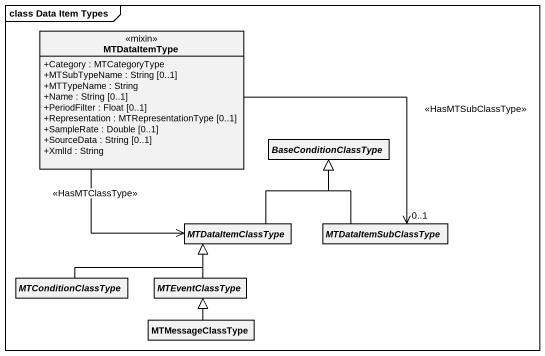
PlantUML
@startuml
mainframe class Data Item Types
hide circle
hide empty members
skinparam classAttributeIconSize 0
class MTDataItemType <<mixin>> {
  +Category : MTCategoryType
  +MTSubTypeName : String [0..1]
  +MTTypeName : String
  +Name : String [0..1]
  +PeriodFilter : Float [0..1]
  +Representation : MTRepresentationType [0..1]
  +SampleRate : Double [0..1]
  +SourceData : String [0..1]
  +XmlId : String
}
abstract class BaseConditionClassType
abstract class MTDataItemClassType
abstract class MTDataItemSubClassType
abstract class MTConditionClassType
abstract class MTEventClassType
class MTMessageClassType
MTDataItemClassType <-up- MTDataItemType : <<HasMTClassType>>
MTDataItemClassType -up-|> BaseConditionClassType
MTDataItemSubClassType "0..1" <-left- MTDataItemType : <<HasMTSubClassType>>
MTDataItemSubClassType -up-|> BaseConditionClassType
MTConditionClassType -right-|> MTDataItemClassType
MTEventClassType -up-|> MTDataItemClassType
MTMessageClassType -up-|> MTEventClassType
@enduml
